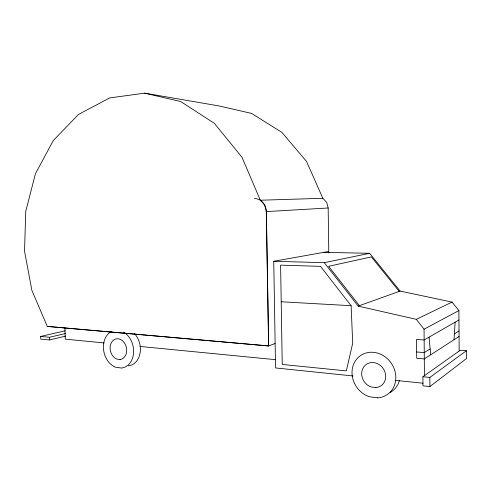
<?xml version="1.0" encoding="UTF-8"?>
<svg xmlns="http://www.w3.org/2000/svg" width="491" height="491" viewBox="0 0 491 491"><rect width="100%" height="100%" fill="white"/><g stroke="black" fill="none" stroke-linecap="round" stroke-linejoin="round"><path stroke-width="0.74" d="M454.034 339.717L455.12 322.176M429.913 386.564L466.45 358.577L466.407 350.715L460.3 350.224L422.911 376.744L422.99 385.834L429.913 386.564L429.846 377.432L466.407 350.715M459.073 336.464L424.298 358.927L416.712 358.264L416.546 339.398L424.144 339.975L458.968 319.966M430.128 348.954L424.249 352.612L416.656 351.979M454.402 333.849L459.036 330.965M424.439 375.664L424.052 329.185L458.907 310.576L452.051 302.094L400.104 291.077L358.197 306.102L324.281 262.685L273.751 261.273L275.543 367.949L353.06 375.971M358.197 306.102L416.319 319.346L452.051 302.094M47.283 326.38L31.866 290.328L24.55 251.202L25.722 211.504L35.42 173.759L53.286 140.536L78.499 114.44L109.659 97.93L144.655 93.155L180.682 101.533L214.328 123.321L241.977 157.218L260.328 200.224L264.686 204.993L266.368 211.59L268.681 345.934L47.179 326.398L268.602 345.965L275.132 343.504M65.272 330.787L40.685 336.445L40.765 339.091L49.481 339.956L65.751 336.071M40.685 336.445L49.401 337.292L65.837 333.438M324.281 262.685L369.662 253.301L400.104 291.077M273.751 261.273L328.767 251.46M254.418 198.554A13.122 11.532 86.9 0 1 266.288 211.596L328.172 208L328.786 252.982M260.328 200.224L322.826 198.296L326.693 202.366L328.172 208M323.815 252.343L369.662 253.301M281.202 301.769L351.114 305.703L352.704 343.209L346.333 370.901L282.239 364.457L280.6 265.146L320.513 266.361L351.114 305.703M104.123 342.939L65.242 339.14L64.91 327.853M139.96 346.437L275.678 359.688M422.911 376.744L429.846 377.432M395.623 380.378L422.978 383.207M144.655 93.155L218.796 105.896L251.552 113.409L281.871 132.349L306.574 161.502L322.826 198.296M399.177 291.409L371.392 256.91L328.62 266.288L359.406 305.672M416.319 319.346L424.052 329.185M429.06 337.145L430.662 354.815M49.401 337.292L49.481 339.956M266.288 211.596L268.602 345.965M458.907 310.576L459.159 351.028M399.355 380.678A23.298 20.794 54.8 0 1 390.179 392.475M111.684 331.376A19.161 14.871 76.8 0 0 103.533 349.617A19.161 14.871 76.8 0 0 115.612 367.231L121.51 368.047A19.161 14.871 76.8 0 0 133.601 352.661A19.161 14.871 76.8 0 0 123.628 332.143M134.424 333.555A18.934 14.779 76.7 0 1 140.058 353.342A18.934 14.779 76.7 0 1 128.366 365.863M375.879 387.565L371.19 386.969A12.981 11.551 55.4 0 1 363.788 366.875A12.981 11.551 55.4 0 1 383.79 369.428A12.981 11.551 55.4 0 1 375.879 387.565M120.074 359.522L116.84 359.099A10.526 8.169 76.8 0 1 111.445 342.491A10.526 8.169 76.8 0 1 125.254 344.308A10.526 8.169 76.8 0 1 120.074 359.522M377.751 397.845L369.22 396.697A23.636 21.033 55.4 0 1 355.95 360.044A23.636 21.033 55.4 0 1 392.377 364.936A23.636 21.033 55.4 0 1 377.751 397.845"/></g></svg>
